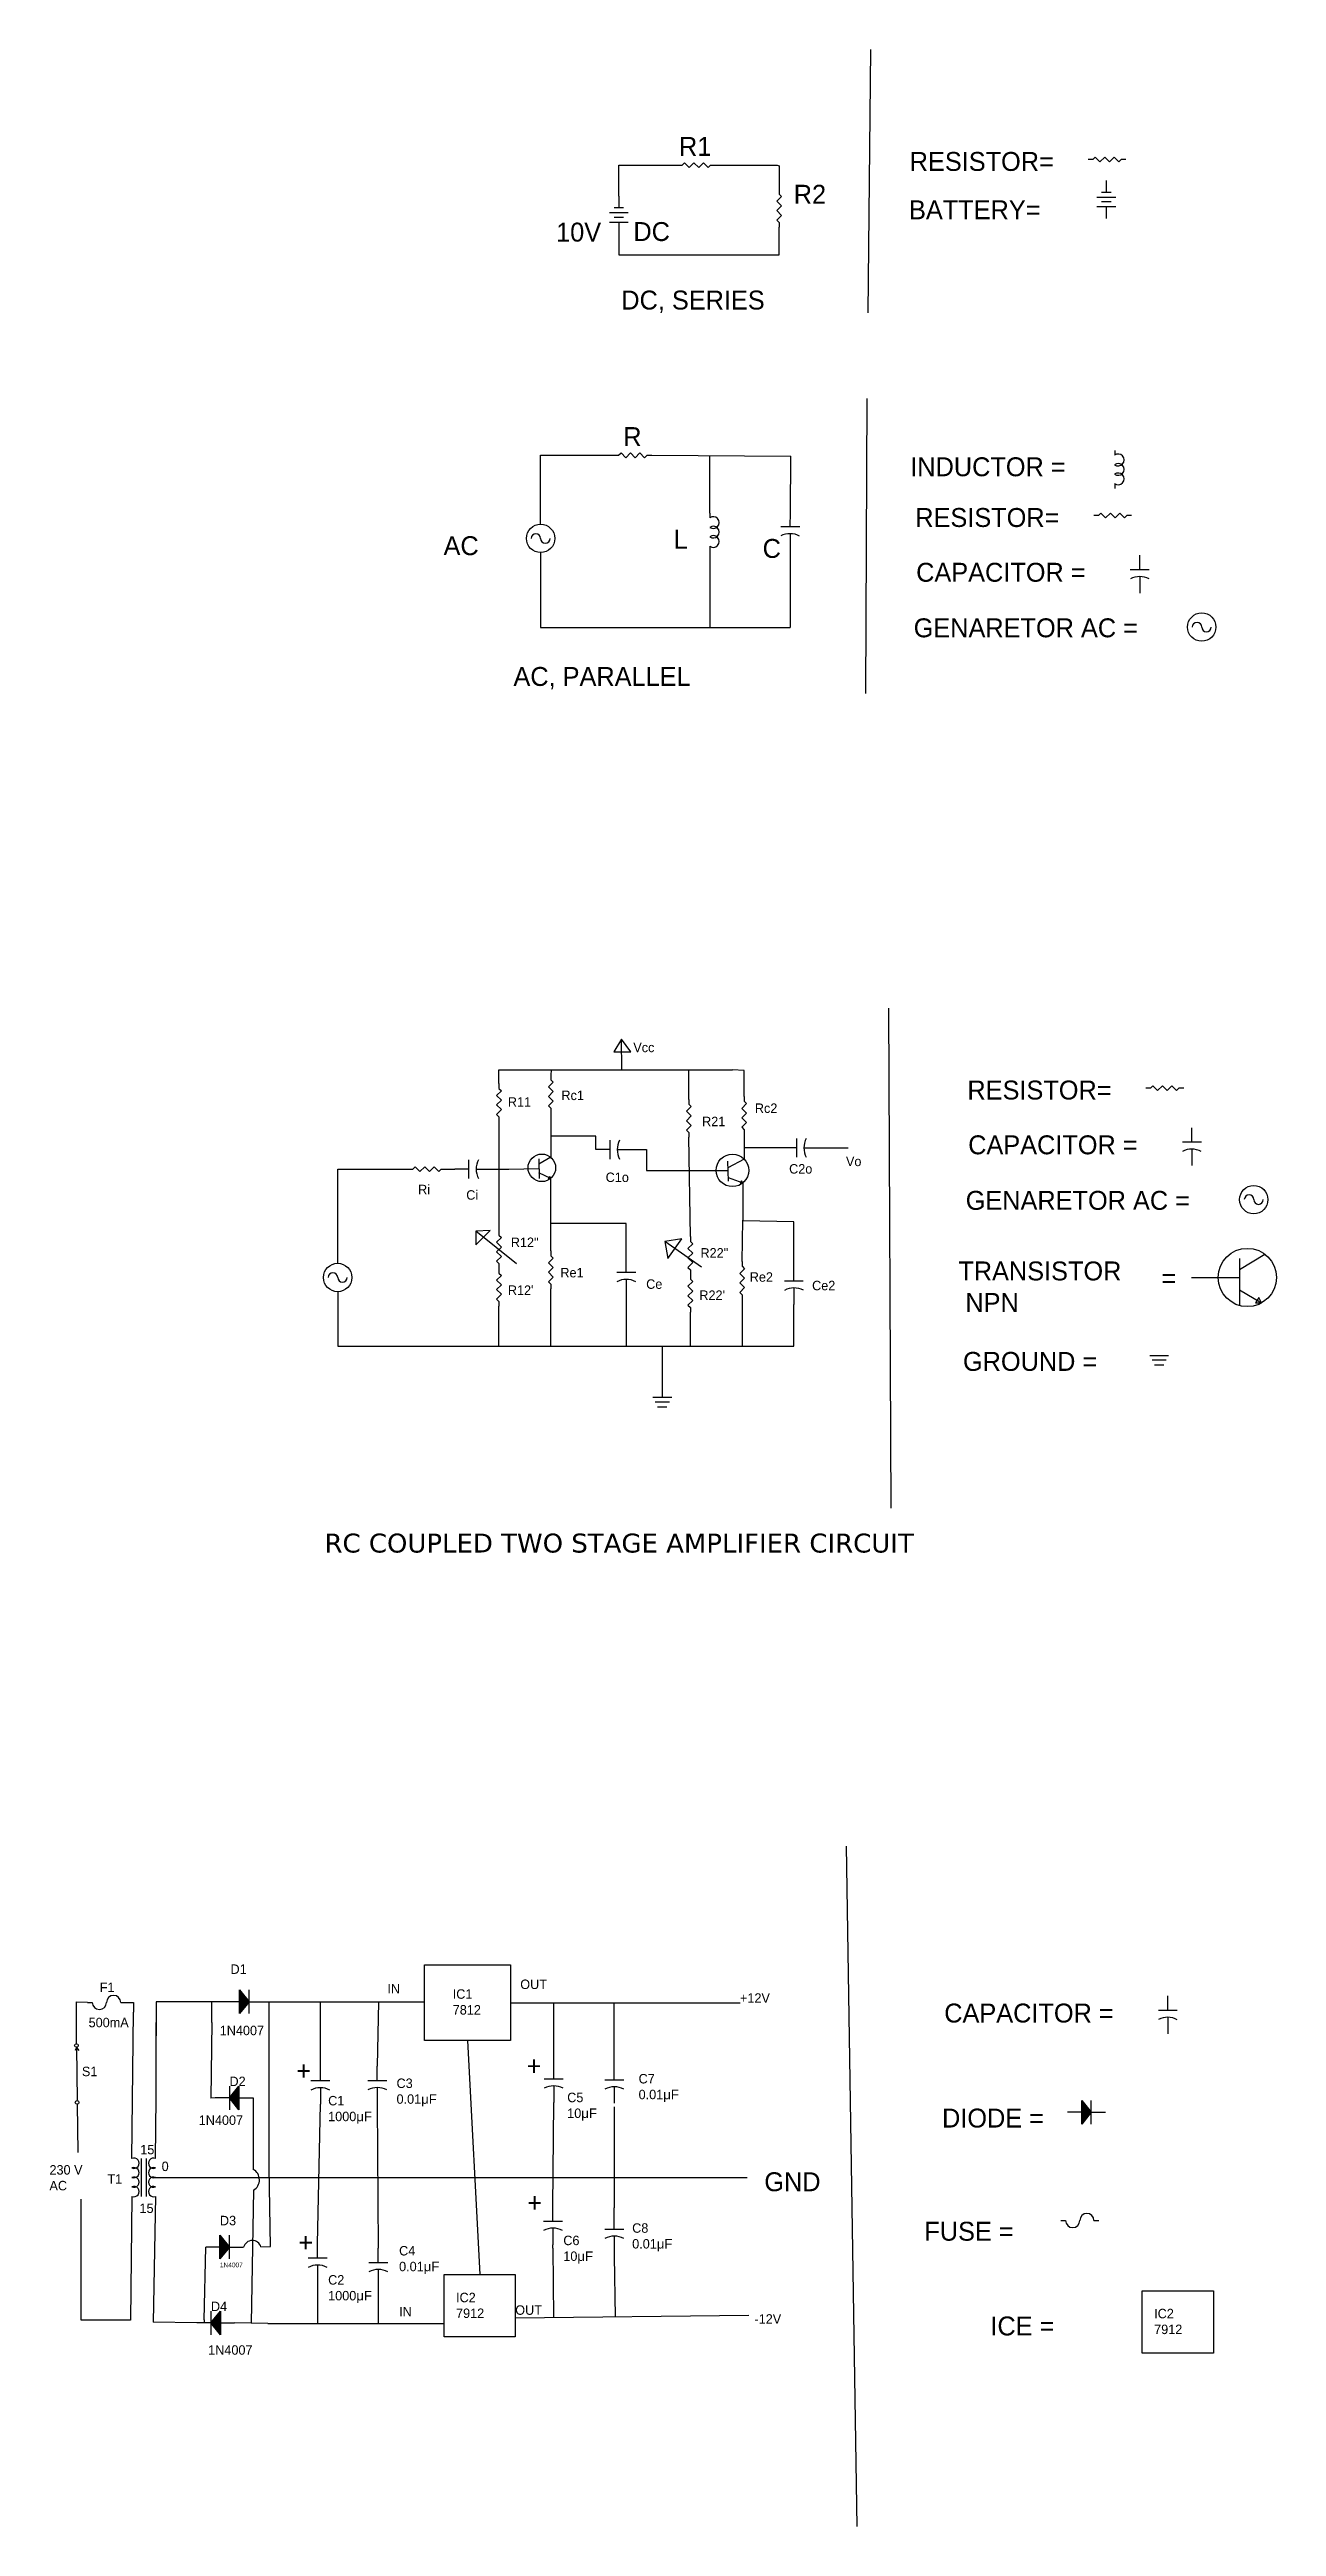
# Model space of a CAD drawing. Header units: inches. Extents: x 37.9 to 50.8, y 34.9 to 61.1.
import ezdxf

# ---------------------------------------------------------------- set-up
doc = ezdxf.new("R2010")
doc.units = ezdxf.units.IN
doc.header["$MEASUREMENT"] = 0

# ---------------------------------------------------------------- blocks, each defined once
blk = doc.blocks.new('Battery')
at = {"color": 7}
for p, q in [((0, 0), (0.125, 0)), ((0.125, 0.05), (0.125, -0.05)), ((0.175, -0.1), (0.175, 0.1)), ((0.225, 0.05), (0.225, -0.05)), ((0.275, -0.1), (0.275, 0.1)), ((0.275, 0), (0.4, 0))]:
    blk.add_line(p, q, dxfattribs=at)
blk = doc.blocks.new('Resistor')
at = {"color": 7}
blk.add_lwpolyline([(0, 0), (0.05, 0), (0.075, 0.025), (0.125, -0.025), (0.175, 0.025), (0.225, -0.025), (0.275, 0.025), (0.325, -0.025), (0.35, 0), (0.4, 0)], dxfattribs=at)
blk = doc.blocks.new('Ground')
at = {"color": 7}
for p, q in [((-0.1, 0), (0.1, 0)), ((0.075, -0.05), (-0.075, -0.05)), ((-0.05, -0.1), (0.05, -0.1))]:
    blk.add_line(p, q, dxfattribs=at)
blk = doc.blocks.new('Capacitor')
at = {"color": 7}
for p, q in [((0.15, 0), (0, 0)), ((0.15, -0.1), (0.15, 0.1)), ((0.225, 0), (0.4, 0))]:
    blk.add_line(p, q, dxfattribs=at)
blk.add_arc((0.4375, 0), 0.2125, 151.9275, 208.0725, dxfattribs=at)
blk = doc.blocks.new('Transformer')
at = {"color": 7}
for p, q in [((0.1, 0), (0.1, 0.4)), ((0.15, 0.4), (0.15, 0))]:
    blk.add_line(p, q, dxfattribs=at)
for centre, start, end in [((0.021, 0.35), 247.3801, 112.6199), ((0.021, 0.25), 247.3801, 112.6199), ((0.229, 0.35), 67.3801, 292.6199), ((0.229, 0.25), 67.3801, 292.6199), ((0.021, 0.15), 247.3801, 112.6199), ((0.021, 0.05), 247.3801, 112.6199), ((0.229, 0.15), 67.3801, 292.6199), ((0.229, 0.05), 67.3801, 292.6199)]:
    blk.add_arc(centre, 0.0542, start, end, dxfattribs=at)
blk = doc.blocks.new('Diode')
at = {"color": 7}
for p, q in [((0.15, 0), (0, 0)), ((0.15, 0.125), (0.25, 0)), ((0.15, -0.125), (0.15, 0.125)), ((0.25, 0), (0.15, -0.125)), ((0.25, -0.125), (0.25, 0.125)), ((0.25, 0), (0.4, 0))]:
    blk.add_line(p, q, dxfattribs=at)
blk.add_solid([(0.15, -0.125), (0.25, 0), (0.15, 0.125)], dxfattribs=at)
blk = doc.blocks.new('Fuse')
at = {"color": 7}
for p, q in [((0, 0), (0.05, 0)), ((0.35, 0), (0.4, 0))]:
    blk.add_line(p, q, dxfattribs=at)
for centre, start, end in [((0.125, 0), 180, 0), ((0.275, 0), 0, 180)]:
    blk.add_arc(centre, 0.075, start, end, dxfattribs=at)

msp = doc.modelspace()

# ---------------------------------------------------------------- linework, layer by layer
for p, q in [((46.536, 61.095), (46.507, 58.312)), ((43.874, 59.546), (43.874, 59.872)), ((43.874, 59.872), (44.493, 59.872)), ((44.893, 59.872), (45.549, 59.872)), ((45.549, 59.872), (45.569, 59.867)), ((45.569, 59.867), (45.569, 59.617)), ((45.569, 58.925), (45.569, 59.217)), ((43.874, 59.146), (43.874, 58.925)), ((43.874, 58.925), (45.569, 58.925)), ((46.497, 57.407), (46.48, 54.288)), ((43.047, 56.078), (43.047, 56.806)), ((43.047, 56.806), (43.822, 56.806)), ((44.222, 56.806), (45.691, 56.797)), ((44.835, 56.195), (44.835, 56.802)), ((45.687, 56.203), (45.691, 56.797)), ((43.047, 55.778), (43.047, 54.985)), ((44.835, 55.795), (44.835, 54.985)), ((45.685, 55.803), (45.685, 54.985)), ((43.047, 54.985), (45.685, 54.985)), ((46.726, 50.963), (46.75, 45.678)), ((43.903, 50.634), (43.821, 50.503)), ((43.907, 50.31), (43.903, 50.634)), ((44.001, 50.501), (43.903, 50.634)), ((42.607, 50.166), (42.607, 50.31)), ((42.607, 50.31), (45.077, 50.31)), ((43.159, 50.31), (43.155, 50.256)), ((43.821, 50.503), (44.001, 50.501)), ((44.614, 49.999), (44.614, 50.31)), ((45.199, 50.303), (45.077, 50.31)), ((45.199, 50.029), (45.199, 50.303)), ((42.607, 49.766), (42.607, 48.614)), ((43.155, 49.856), (43.155, 49.388)), ((43.632, 49.612), (43.155, 49.612)), ((43.632, 49.469), (43.632, 49.612)), ((44.63, 48.549), (44.614, 49.599)), ((45.199, 49.629), (45.199, 49.369)), ((45.605, 49.487), (45.199, 49.487)), ((46.005, 49.487), (46.297, 49.487)), ((40.902, 48.267), (40.902, 49.262)), ((40.902, 49.262), (41.672, 49.262)), ((42.047, 49.262), (42.14, 49.262)), ((42.54, 49.262), (42.71, 49.262)), ((42.71, 49.262), (43.029, 49.269)), ((43.027, 49.372), (43.031, 49.162)), ((43.155, 49.388), (43.028, 49.315)), ((43.155, 49.164), (43.03, 49.223)), ((44.032, 49.469), (44.166, 49.469)), ((44.166, 49.469), (44.166, 49.246)), ((44.166, 49.246), (44.908, 49.246)), ((44.903, 49.246), (45.026, 49.246)), ((45.024, 49.347), (45.029, 49.135)), ((45.199, 49.369), (45.026, 49.275)), ((43.144, 49.185), (43.127, 49.163)), ((43.127, 49.163), (43.155, 49.163)), ((43.155, 49.163), (43.144, 49.185)), ((43.155, 49.099), (43.155, 49.164)), ((43.155, 48.397), (43.155, 49.099)), ((45.028, 49.175), (45.185, 49.116)), ((45.169, 49.138), (45.155, 49.115)), ((45.155, 49.115), (45.185, 49.116)), ((45.185, 49.116), (45.169, 49.138)), ((45.185, 49.116), (45.185, 48.724)), ((45.177, 48.285), (45.185, 48.724)), ((45.723, 48.705), (45.185, 48.714)), ((45.724, 48.231), (45.723, 48.705)), ((42.364, 48.462), (42.513, 48.614)), ((42.513, 48.614), (42.364, 48.608)), ((42.792, 48.263), (42.364, 48.608)), ((42.364, 48.608), (42.364, 48.462)), ((43.952, 48.689), (43.155, 48.689)), ((43.952, 48.322), (43.952, 48.689)), ((44.541, 48.524), (44.361, 48.496)), ((44.749, 48.226), (44.361, 48.496)), ((44.361, 48.496), (44.392, 48.316)), ((44.392, 48.316), (44.541, 48.524)), ((50.435, 48.201), (50.702, 48.364)), ((50.435, 48.319), (50.435, 47.82)), ((40.902, 47.967), (40.902, 47.39)), ((43.155, 47.39), (43.155, 47.997)), ((43.952, 47.922), (43.952, 47.406)), ((50.435, 48.112), (49.929, 48.112)), ((50.435, 48.112), (50.435, 48.112)), ((50.435, 47.987), (50.668, 47.848)), ((42.607, 47.39), (42.607, 47.814)), ((44.63, 47.39), (44.63, 47.749)), ((45.177, 47.885), (45.177, 47.39)), ((45.724, 47.39), (45.724, 47.831)), ((50.638, 47.905), (50.604, 47.848)), ((50.604, 47.848), (50.668, 47.848)), ((50.668, 47.848), (50.638, 47.905)), ((40.902, 47.39), (45.045, 47.39)), ((43.952, 47.406), (43.952, 47.39)), ((44.333, 47.39), (44.333, 46.851)), ((45.045, 47.39), (45.724, 47.39)), ((46.278, 42.106), (46.389, 34.917)), ((38.14, 40.322), (38.142, 40.461)), ((38.14, 40.02), (38.14, 40.322)), ((38.258, 40.455), (38.142, 40.457)), ((38.658, 40.455), (38.742, 40.455)), ((38.727, 38.806), (38.742, 40.354)), ((38.742, 40.455), (38.742, 40.354)), ((39.715, 40.463), (38.982, 40.463)), ((38.982, 40.463), (38.982, 40.104)), ((39.573, 40.242), (39.573, 40.463)), ((40.115, 40.463), (41.82, 40.463)), ((40.176, 38.706), (40.176, 40.463)), ((40.719, 39.779), (40.719, 40.463)), ((41.332, 40.463), (41.32, 39.78)), ((42.729, 40.452), (45.155, 40.452)), ((43.186, 39.798), (43.186, 40.452)), ((43.826, 39.789), (43.826, 40.452)), ((38.982, 39.444), (38.982, 40.242)), ((39.573, 40.242), (39.562, 39.444)), ((42.274, 40.053), (42.404, 37.579)), ((38.142, 39.978), (38.128, 39.948)), ((38.142, 39.978), (38.147, 39.421)), ((38.142, 39.978), (38.166, 39.946)), ((38.147, 39.379), (38.156, 38.87)), ((38.977, 38.806), (38.982, 39.444)), ((39.608, 39.446), (39.562, 39.444)), ((40.008, 39.446), (40.008, 38.691)), ((40.689, 37.905), (40.719, 39.379)), ((41.32, 39.38), (41.331, 37.858)), ((43.177, 38.295), (43.186, 39.398)), ((43.826, 39.352), (43.826, 38.285)), ((38.977, 38.606), (45.23, 38.606)), ((40.191, 37.875), (40.176, 38.706)), ((38.191, 37.096), (38.191, 38.377)), ((38.727, 38.406), (38.711, 37.096)), ((38.977, 38.406), (38.952, 37.077)), ((40.012, 38.471), (39.989, 37.065)), ((43.826, 38.21), (43.826, 38.285)), ((39.492, 37.1), (39.507, 37.869)), ((40.09, 37.872), (40.191, 37.875)), ((43.177, 37.857), (43.177, 37.895)), ((43.177, 37.857), (43.185, 37.126)), ((43.826, 37.81), (43.826, 37.773)), ((43.826, 37.773), (43.834, 37.133)), ((40.689, 37.505), (40.689, 37.062)), ((41.331, 37.458), (41.331, 37.062)), ((38.711, 37.096), (38.191, 37.096)), ((39.412, 37.068), (38.952, 37.077)), ((39.492, 37.1), (39.492, 37.067)), ((40.165, 37.062), (39.812, 37.068)), ((40.165, 37.062), (42.028, 37.062)), ((42.779, 37.122), (45.247, 37.149))]:
    msp.add_line(p, q)
at = {"color": 7}
for p, q in [((49.116, 56.857), (49.116, 56.807)), ((49.116, 56.507), (49.116, 56.457)), ((44.835, 56.195), (44.835, 56.145)), ((45.586, 56.054), (45.786, 56.053)), ((45.686, 56.053), (45.687, 56.203)), ((44.835, 55.845), (44.835, 55.795)), ((45.686, 55.978), (45.685, 55.803)), ((49.281, 55.601), (49.481, 55.6)), ((49.381, 55.526), (49.38, 55.351)), ((49.381, 55.601), (49.382, 55.751)), ((49.832, 49.55), (50.032, 49.549)), ((49.932, 49.55), (49.933, 49.7)), ((49.931, 49.475), (49.93, 49.3)), ((49.578, 40.374), (49.778, 40.373)), ((49.678, 40.374), (49.679, 40.524)), ((49.678, 40.299), (49.677, 40.124))]:
    msp.add_line(p, q, dxfattribs=at)
msp.add_lwpolyline([(43.822, 56.806), (43.872, 56.806), (43.897, 56.831), (43.947, 56.781), (43.997, 56.831), (44.047, 56.781), (44.097, 56.831), (44.147, 56.781), (44.172, 56.806), (44.222, 56.806)], dxfattribs=at)
for points in [[(41.82, 40.851), (42.729, 40.851), (42.729, 40.053), (41.82, 40.053)], [(42.028, 37.579), (42.779, 37.579), (42.779, 36.92), (42.028, 36.92)], [(49.408, 37.409), (50.16, 37.409), (50.16, 36.75), (49.408, 36.75)]]:
    msp.add_lwpolyline(points, close=True)
for centre in [(43.047, 55.928), (50.036, 54.991), (50.586, 48.94), (40.902, 48.117)]:
    msp.add_circle(centre, 0.15, dxfattribs=at)
for centre, radius in [((43.06, 49.276), 0.146), ((45.075, 49.249), 0.172), ((50.518, 48.117), 0.308), ((38.14, 40), 0.0192), ((38.147, 39.398), 0.0192)]:
    msp.add_circle(centre, radius)
for centre, radius, start, end in [((49.153, 56.757), 0.0625, 233.1301, 126.8699), ((49.153, 56.657), 0.0625, 233.1301, 126.8699), ((49.153, 56.557), 0.0625, 233.1301, 126.8699), ((44.872, 56.095), 0.0625, 233.1301, 126.8699), ((44.872, 55.995), 0.0625, 233.1301, 126.8699), ((42.997, 55.928), 0.05, 0, 180), ((43.097, 55.928), 0.05, 180, 0), ((44.872, 55.895), 0.0625, 233.1301, 126.8699), ((45.684, 55.766), 0.212, 61.5678, 117.7128), ((49.38, 55.313), 0.212, 61.5678, 117.7128), ((49.986, 54.991), 0.05, 0, 180), ((50.086, 54.991), 0.05, 180, 0), ((49.93, 49.262), 0.212, 61.5678, 117.7128), ((50.536, 48.94), 0.05, 0, 180), ((50.636, 48.94), 0.05, 180, 0), ((40.852, 48.117), 0.05, 0, 180), ((40.952, 48.117), 0.05, 180, 0), ((49.677, 40.086), 0.212, 61.5678, 117.7128)]:
    msp.add_arc(centre, radius, start, end, dxfattribs=at)
for centre, radius, start, end in [((39.95, 38.58), 0.125, 299.5795, 62.3406), ((39.999, 37.844), 0.0952, 16.9809, 164.6757)]:
    msp.add_arc(centre, radius, start, end)

# ---------------------------------------------------------------- block references
for name, p, rotation in [('Resistor', (49.235, 59.932), 180), ('Battery', (49.027, 59.71), 270), ('Battery', (43.874, 59.546), 270), ('Resistor', (45.569, 59.617), 270), ('Resistor', (49.295, 56.17), 180), ('Resistor', (42.607, 50.166), 270), ('Resistor', (43.155, 50.256), 270), ('Resistor', (45.199, 50.029), 270), ('Resistor', (49.845, 50.119), 180), ('Resistor', (44.614, 49.999), 270), ('Resistor', (42.607, 48.614), 270), ('Resistor', (44.63, 48.549), 270), ('Resistor', (42.607, 48.214), 270), ('Resistor', (43.155, 48.397), 270), ('Capacitor', (43.952, 48.322), 270), ('Resistor', (45.177, 48.285), 270), ('Capacitor', (45.724, 48.231), 270.1039284839663), ('Resistor', (44.63, 48.149), 270), ('Capacitor', (43.186, 39.798), 270.0000000000012), ('Diode', (40.008, 39.446), 180), ('Capacitor', (40.719, 39.779), 270.0000000000011), ('Capacitor', (41.32, 39.78), 270.0000000000012), ('Capacitor', (43.826, 39.789), 270.0000000000012), ('Capacitor', (43.177, 38.295), 270.0000000000012), ('Capacitor', (43.826, 38.21), 270.0000000000012), ('Capacitor', (40.689, 37.905), 270.0000000000012), ('Capacitor', (41.331, 37.858), 270.0000000000012), ('Diode', (39.812, 37.068), 180)]:
    msp.add_blockref(name, p, dxfattribs=dict(rotation=rotation))
for name, p in [('Resistor', (44.493, 59.872)), ('Capacitor', (43.632, 49.469)), ('Capacitor', (45.605, 49.487)), ('Resistor', (41.647, 49.262)), ('Capacitor', (42.14, 49.262)), ('Ground', (49.586, 47.294)), ('Ground', (44.333, 46.851)), ('Diode', (39.715, 40.463)), ('Fuse', (38.258, 40.455)), ('Diode', (48.617, 39.295)), ('Transformer', (38.727, 38.406)), ('Fuse', (48.547, 38.151)), ('Diode', (39.507, 37.869))]:
    msp.add_blockref(name, p)

# ---------------------------------------------------------------- texts
at = {"attachment_point": 1}
for s, insert, char_height, width in [('R1', (44.51, 60.171), 0.2, 0.47717), ('RESISTOR=', (46.949, 60.012), 0.2, 0.68306), ('R2', (45.723, 59.665), 0.2, 0.21837), ('BATTERY=', (46.942, 59.501), 0.2, 1.54588), ('10V', (43.211, 59.265), 0.2, 0.40438), ('DC', (44.028, 59.271), 0.2, 0.41051), ('DC, SERIES', (43.9, 58.547), 0.2, 2.31646), ('R', (43.921, 57.104), 0.2, 0.46535), ('INDUCTOR =', (46.955, 56.785), 0.2, 2.07377), ('RESISTOR=', (47.008, 56.249), 0.2, 0.68306), ('AC', (42.021, 55.951), 0.2, 0.47505), ('L', (44.454, 56.019), 0.2, 0.05817), ('AC, PARALLEL', (42.76, 54.569), 0.2, 3.14792), ('Vcc', (44.027, 50.598), 0.1, 0.32464), ('R11', (42.701, 50.022), 0.1, 0.00578), ('RESISTOR=', (47.559, 50.198), 0.2, 0.68306), ('Rc2', (45.312, 49.956), 0.1, 0.25481), ('C2o', (45.674, 49.315), 0.1, 0.24287), ('Ri', (41.752, 49.097), 0.1, 0.1966), ('Ci', (42.261, 49.039), 0.1, 0.02313), ('R12"', (42.732, 48.539), 0.1, 0.00306), ('Re1', (43.256, 48.218), 0.1, 0.01156), ('^IR22"', (44.737, 48.427), 0.1, 0.21388), ('Re2', (45.258, 48.172), 0.1, 0.20741), ('TRANSISTOR \\P NPN', (47.463, 48.286), 0.2, 2.6047), ("^IR22'", (44.725, 47.98), 0.1, 0.21388), ('Ce2', (45.917, 48.082), 0.1, 0.29758), ('=', (49.61, 48.211), 0.2, 0.45715), ('GROUND =', (47.512, 47.33), 0.2, 1.83838), ('{\\fVerdana|b0|i0|c0|p34;RC COUPLED TWO STAGE AMPLIFIER CIRCUIT}', (40.762, 45.41), 0.2, 7.83935), ('D1', (39.769, 40.857), 0.1, 0.32081), ('IN', (41.427, 40.651), 0.1, 0.31939), ('IC1\\P7812', (42.118, 40.594), 0.1, 0.32677), ('OUT', (42.832, 40.697), 0.1, 0.40383), ('+12V', (45.155, 40.552), 0.1, 0.16754), ('500mA', (38.269, 40.293), 0.1, 0.12912), ('1N4007', (39.655, 40.209), 0.1, 0.359), ('+', (40.464, 39.834), 0.2, 0.3499), ('+', (42.899, 39.885), 0.2, 0.3499), ('S1', (38.198, 39.776), 0.1, 0.10699), ('D2', (39.758, 39.671), 0.1, 0.32081), ('C3\\P0.01{\\fArial|b0|i0|c0|p34;μF}', (41.524, 39.651), 0.1, 0.29274), ('C7\\P0.01{\\fArial|b0|i0|c0|p34;μF}', (44.083, 39.699), 0.1, 0.29274), ('C1\\P1000{\\fArial|b0|i0|c0|p34;μF}', (40.801, 39.467), 0.1, 0.29274), ('C5\\P10{\\fArial|b0|i0|c0|p34;μF}', (43.328, 39.501), 0.1, 0.29274), ('DIODE =', (47.291, 39.333), 0.2, 1.44261), ('1N4007', (39.433, 39.261), 0.1, 0.359), ('15', (38.815, 38.95), 0.1, 0.00369), ('0', (39.041, 38.773), 0.1, 0.00369), ('T1', (38.468, 38.64), 0.1, 0.00369), ('GND', (45.412, 38.66), 0.2, 0.39753), ('15', (38.807, 38.33), 0.1, 0.00369), ('+', (42.906, 38.44), 0.2, 0.3499), ('D3', (39.657, 38.2), 0.1, 0.32081), ('+', (40.486, 38.02), 0.2, 0.3499), ('C6\\P10{\\fArial|b0|i0|c0|p34;μF}', (43.287, 37.99), 0.1, 0.29274), ('C8\\P0.01{\\fArial|b0|i0|c0|p34;μF}', (44.015, 38.121), 0.1, 0.29274), ('FUSE =', (47.104, 38.137), 0.2, 1.44261), ('1N4007', (39.657, 37.706), 0.05, 0.49712), ('C4\\P0.01{\\fArial|b0|i0|c0|p34;μF}', (41.551, 37.881), 0.1, 0.29274), ('C2\\P1000{\\fArial|b0|i0|c0|p34;μF}', (40.801, 37.573), 0.1, 0.29274), ('D4', (39.562, 37.293), 0.1, 0.32081), ('IN', (41.552, 37.237), 0.1, 0.31939), ('IC2\\P7912', (42.153, 37.387), 0.1, 0.32677), ('OUT', (42.779, 37.254), 0.1, 0.40383), ('IC2\\P7912', (49.533, 37.217), 0.1, 0.32677), ('-12V', (45.308, 37.16), 0.1, 0.16754), ('ICE =', (47.802, 37.136), 0.2, 1.44261), ('1N4007', (39.533, 36.832), 0.1, 0.359)]:
    msp.add_mtext(s, dxfattribs=dict(at, insert=insert, char_height=char_height, width=width))
for s, insert, char_height in [('C', (45.394, 55.922), 0.2), ('CAPACITOR =', (47.017, 55.67), 0.2), ('GENARETOR AC =', (46.991, 55.083), 0.2), ('Rc1', (43.267, 50.092), 0.1), ('R21', (44.754, 49.816), 0.1), ('CAPACITOR =', (47.567, 49.619), 0.2), ('C1o', (43.735, 49.226), 0.1), ('Vo', (46.275, 49.394), 0.1), ('GENARETOR AC =', (47.541, 49.032), 0.2), ("R12'", (42.701, 48.033), 0.1), ('Ce', (44.163, 48.097), 0.1), ('F1', (38.387, 40.665), 0.1), ('CAPACITOR =', (47.314, 40.443), 0.2), ('230 V\\PAC', (37.855, 38.736), 0.1)]:
    msp.add_mtext(s, dxfattribs=dict(at, insert=insert, char_height=char_height))

doc.saveas('drawing.dxf')
